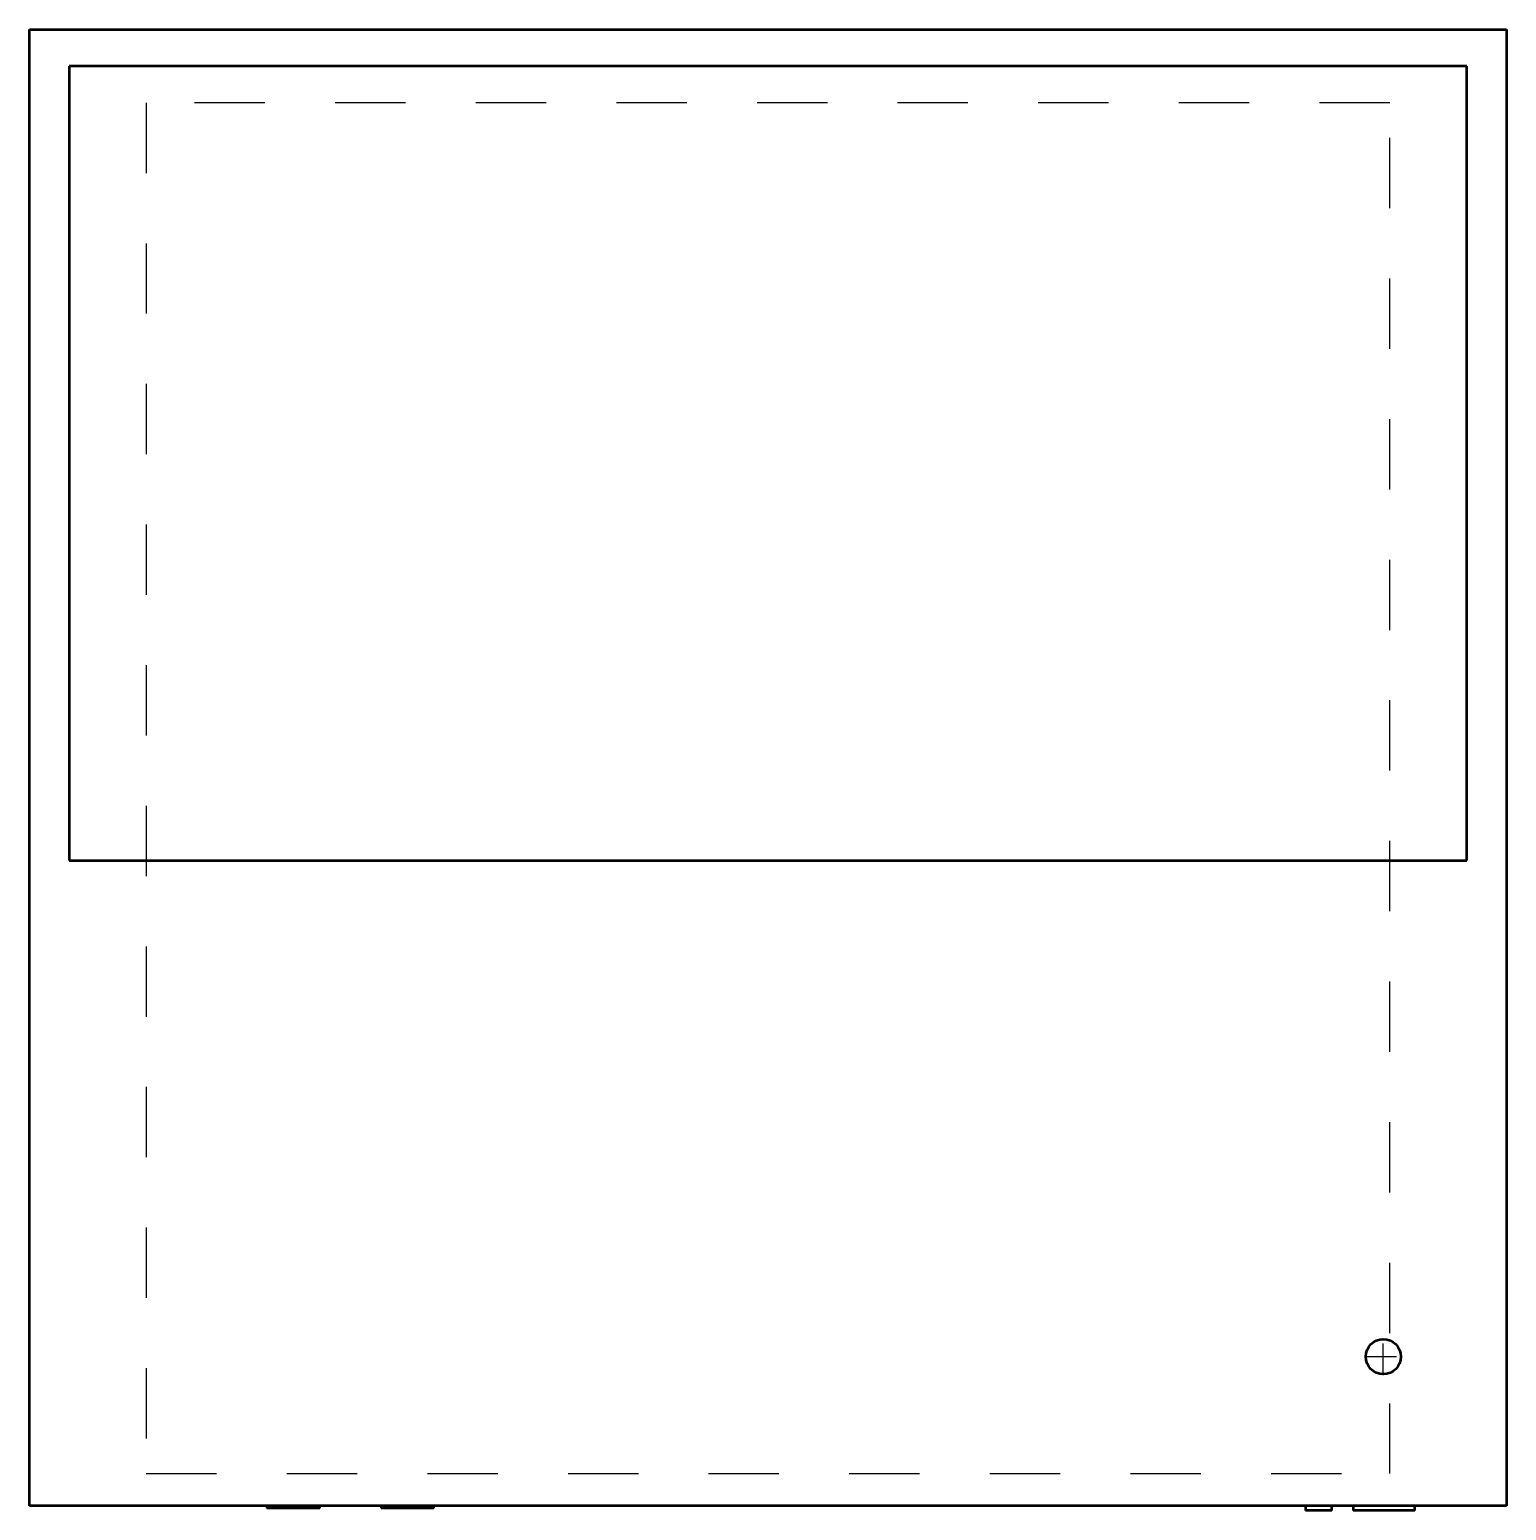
# Model space of a CAD drawing. Header units: inches. Extents: x -10.5 to 10.5, y -10.6 to 10.5.
import ezdxf

# ---------------------------------------------------------------- set-up
doc = ezdxf.new("R2010")
doc.units = ezdxf.units.IN
doc.header["$MEASUREMENT"] = 0
doc.linetypes.add('Center', pattern=[1.5, 0.45, -0.5, 0.05, -0.5])
doc.linetypes.add('Dashed', pattern=[2, 1, -1])
for name, color, linetype, lineweight in [('AM_0', 7, 'Continuous', 50), ('AM_7', 7, 'Center', 25), ('AM_9', 6, 'Dashed', 25)]:
    doc.layers.add(name, color=color, linetype=linetype, lineweight=lineweight)

# ---------------------------------------------------------------- blocks, each defined once
blk = doc.blocks.new('1_DFVE42CP1400_PART8_0_in_DFVE42CP1400_4')
at = {"layer": 'AM_0'}
for p, q in [((9.9375, 9.98), (-9.9375, 9.98)), ((-9.9375, 9.98), (-9.9375, -1.32)), ((9.9375, -1.32), (9.9375, 9.98)), ((-9.9375, -1.32), (9.9375, -1.32))]:
    blk.add_line(p, q, dxfattribs=at)
blk = doc.blocks.new('2_DFVE42CP1400_PART7_0_in_DFVE42CP1400_4')
at = {"layer": 'AM_9'}
for p, q in [((-8.84375, 9.46), (-8.84375, -10.04)), ((8.84375, 9.46), (-8.84375, 9.46)), ((8.84375, -10.04), (8.84375, 9.46)), ((-8.84375, -10.04), (8.84375, -10.04))]:
    blk.add_line(p, q, dxfattribs=at)
blk = doc.blocks.new('3_DFVE42CP1400_PART6_0_in_DFVE42CP1400_4')
at = {"layer": 'AM_0'}
blk.add_circle((8.75, -8.375), 0.25, dxfattribs=at)
at = {"layer": 'AM_7'}
for p, q in [((8.75, -8.6375), (8.75, -8.1125)), ((8.4875, -8.375), (9.0125, -8.375))]:
    blk.add_line(p, q, dxfattribs=at)
blk = doc.blocks.new('4_DFVE42CP1400_PART5_0_in_DFVE42CP1400_4')
at = {"layer": 'AM_0'}
for p, q in [((8.3225, -10.5), (8.3225, -10.5625)), ((9.1975, -10.5625), (9.1975, -10.5)), ((9.1975, -10.5625), (8.3225, -10.5625))]:
    blk.add_line(p, q, dxfattribs=at)
blk = doc.blocks.new('5_DFVE42CP1400_PART4_0_in_DFVE42CP1400_4')
at = {"layer": 'AM_0'}
for p, q in [((7.6425, -10.5), (7.6425, -10.5625)), ((8.0175, -10.5625), (8.0175, -10.5)), ((8.0175, -10.5625), (7.6425, -10.5625))]:
    blk.add_line(p, q, dxfattribs=at)
blk = doc.blocks.new('6_DFVE42CP1400_PART3_0_in_DFVE42CP1400_4')
at = {"layer": 'AM_0'}
for p, q in [((-7.125, -10.5), (-7.125, -10.53125)), ((-6.375, -10.53125), (-6.375, -10.5)), ((-6.375, -10.53125), (-7.125, -10.53125))]:
    blk.add_line(p, q, dxfattribs=at)
blk = doc.blocks.new('7_DFVE42CP1400_PART2_0_in_DFVE42CP1400_4')
at = {"layer": 'AM_0'}
for p, q in [((-5.5, -10.5), (-5.5, -10.53125)), ((-4.75, -10.53125), (-4.75, -10.5)), ((-4.75, -10.53125), (-5.5, -10.53125))]:
    blk.add_line(p, q, dxfattribs=at)
blk = doc.blocks.new('8_DFVE42CP1400_PART1_0_in_DFVE42CP1400_4')
at = {"layer": 'AM_0'}
for p, q in [((-10.5, -10.5), (-10.5, 10.5)), ((-10.5, 10.5), (10.5, 10.5)), ((10.5, 10.5), (10.5, -10.5)), ((-9.9375, 9.98), (-9.9375, -1.32)), ((9.9375, 9.98), (-9.9375, 9.98)), ((9.9375, -1.32), (9.9375, 9.98)), ((-9.9375, -1.32), (9.9375, -1.32)), ((10.5, -10.5), (-10.5, -10.5))]:
    blk.add_line(p, q, dxfattribs=at)

msp = doc.modelspace()

# ---------------------------------------------------------------- block references
for name in ['8_DFVE42CP1400_PART1_0_in_DFVE42CP1400_4', '1_DFVE42CP1400_PART8_0_in_DFVE42CP1400_4', '2_DFVE42CP1400_PART7_0_in_DFVE42CP1400_4', '3_DFVE42CP1400_PART6_0_in_DFVE42CP1400_4', '6_DFVE42CP1400_PART3_0_in_DFVE42CP1400_4', '7_DFVE42CP1400_PART2_0_in_DFVE42CP1400_4', '5_DFVE42CP1400_PART4_0_in_DFVE42CP1400_4', '4_DFVE42CP1400_PART5_0_in_DFVE42CP1400_4']:
    msp.add_blockref(name, (0, 0))

doc.saveas('drawing.dxf')
